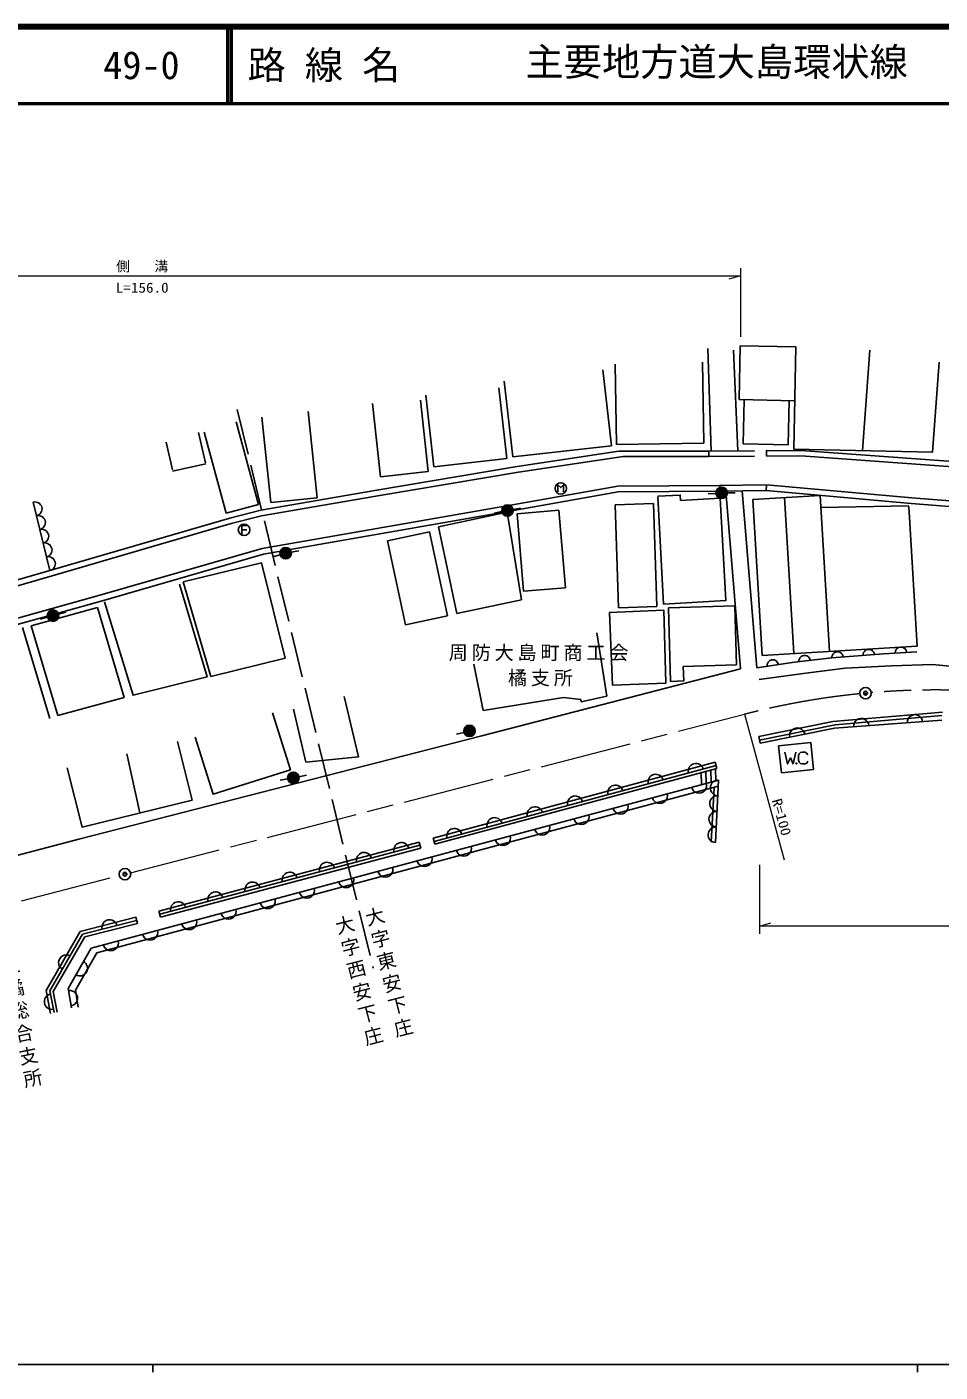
# Model space of a CAD drawing. Units: millimetres, scale not verified. Extents: x 40000 to 680000, y 20000 to 380000.
# Drawn here: x 151532 to 270951, y 204000 to 380000 of the extents above; entities that cross this region are included whole.
import ezdxf
from ezdxf.enums import TextEntityAlignment as Align

# ---------------------------------------------------------------- set-up
doc = ezdxf.new("R2010")
doc.units = ezdxf.units.MM
doc.header["$LTSCALE"] = 1000
doc.header["$PDMODE"] = 32
doc.header["$PDSIZE"] = 500
doc.linetypes.add('CHAIN', pattern=[18.5, 12, -1.5, 3.5, -1.5])
doc.linetypes.add('DASHED', pattern=[7.5, 6, -1.5])
for name, color, linetype, lineweight in [('M-BGD', 7, 'Continuous', 25), ('M-BGD-EXST', 7, 'Continuous', 25), ('M-BMK', 2, 'CHAIN', 13), ('M-BMK-SRVR', 3, 'Continuous', 25), ('M-STR-HTXT', 7, 'Continuous', 13), ('M-TTL', 2, 'Continuous', 140), ('M-TTL-BAND', 7, 'Continuous', 25), ('M-TTL-LINE', 7, 'Continuous', 50)]:
    doc.layers.add(name, color=color, linetype=linetype, lineweight=lineweight)
doc.layers.add('M-BMK-HTXT', color=7, linetype='Continuous')
doc.layers.add('M-TTL-TXT', color=7, linetype='Continuous')
doc.styles.add('@ＭＳ ゴシック', font='')
doc.styles.add('ＭＳ ゴシック', font='')
doc.styles.get('@ＭＳ ゴシック').set_extended_font_data('@MS Gothic')
doc.styles.get('ＭＳ ゴシック').set_extended_font_data('MS Gothic')

msp = doc.modelspace()

# ---------------------------------------------------------------- linework, layer by layer
at = {"layer": 'M-BGD'}
for p, q in [((244668, 331238), (244822, 338290)), ((244822, 338290), (252098, 338130)), ((252098, 338130), (251806, 324764)), ((241021, 324495), (240577, 337908)), ((244494, 324526), (243950, 337727)), ((261756, 337713), (260812, 324567)), ((227973, 325179), (226857, 335128)), ((228462, 335874), (228651, 325344)), ((240063, 325549), (239873, 336149)), ((214274, 323527), (213236, 332757)), ((213954, 333632), (215064, 323731)), ((204012, 321830), (202998, 331155)), ((204759, 322457), (203706, 331818)), ((251944, 331079), (244668, 331238)), ((245310, 331224), (245184, 325439)), ((251094, 325310), (251220, 331095)), ((189502, 318394), (188313, 329675)), ((196739, 330747), (197782, 321153)), ((181812, 317501), (178897, 328323)), ((183448, 317755), (182269, 328942)), ((169725, 325663), (170559, 322030)), ((174873, 322986), (173969, 326919)), ((174732, 326990), (177594, 316365)), ((227973, 325179), (215064, 323731)), ((240063, 325549), (228651, 325344)), ((228945, 324471), (240700, 324493)), ((240700, 324493), (240701, 323793)), ((251094, 325310), (245184, 325439)), ((248245, 324560), (248247, 323860)), ((170578, 321893), (174922, 322835)), ((214274, 323527), (204759, 322457)), ((204012, 321830), (197782, 321153)), ((234021, 318581), (234793, 304491)), ((241640, 318973), (240644, 318889)), ((242168, 319988), (242172, 319239)), ((244840, 296031), (242923, 319250)), ((243137, 319037), (244137, 319037)), ((246983, 296133), (245072, 319281)), ((246484, 318187), (255287, 318707)), ((248194, 319326), (248252, 320075)), ((255287, 318707), (256492, 298295)), ((154546, 308872), (152367, 317825)), ((181812, 317501), (177594, 316365)), ((189502, 318394), (183448, 317755)), ((215109, 316848), (216094, 317023)), ((233472, 317639), (228439, 317471)), ((228439, 317471), (228888, 303995)), ((233472, 317639), (233921, 304163)), ((237013, 318046), (242197, 318330)), ((250618, 318431), (251823, 298020)), ((266874, 317326), (255382, 317105)), ((266877, 317262), (267957, 298972)), ((182461, 311007), (215147, 316745)), ((214340, 316516), (205353, 314612)), ((213633, 316581), (212650, 316399)), ((214340, 316516), (216225, 305031)), ((215626, 316287), (221110, 316753)), ((215626, 316287), (216488, 306156)), ((221972, 306623), (221110, 316753)), ((204172, 313924), (198692, 312754)), ((206518, 302928), (204172, 313924)), ((205353, 314612), (207764, 303238)), ((198692, 312754), (201039, 301759)), ((182227, 309875), (171964, 307387)), ((184648, 310936), (183684, 310667)), ((186109, 311269), (187093, 311444)), ((175574, 295006), (171964, 307387)), ((216488, 306156), (221972, 306623)), ((216225, 305031), (207764, 303238)), ((160772, 304027), (152097, 301642)), ((154222, 302763), (153258, 302497)), ((155668, 303158), (156634, 303420)), ((164270, 292257), (160772, 304027)), ((201039, 301759), (206518, 302928)), ((234831, 303667), (227734, 303380)), ((233921, 304163), (228888, 303995)), ((235094, 294151), (234831, 303667)), ((235439, 304003), (244089, 304253)), ((235718, 294375), (235439, 304003)), ((150967, 301428), (154508, 289515)), ((155587, 289899), (152097, 301642)), ((226083, 300741), (227355, 292447)), ((211186, 290554), (209957, 296603)), ((244840, 296031), (211013, 287228)), ((269961, 296561), (374507, 286653)), ((164270, 292257), (155587, 289899)), ((211186, 290554), (221691, 292259)), ((223965, 292018), (221691, 292259)), ((227355, 292447), (224029, 291701)), ((188017, 283780), (186385, 290750)), ((223965, 292018), (224029, 291701)), ((247235, 287156), (256926, 289118)), ((247331, 286682), (257220, 288684)), ((256926, 289118), (271247, 290355)), ((257131, 288257), (271180, 289280)), ((257220, 288684), (271188, 289891)), ((208691, 287704), (207722, 287455)), ((247235, 287156), (247411, 286289)), ((247411, 286289), (257131, 288257)), ((250193, 282414), (249839, 285939)), ((164601, 284892), (166296, 277154)), ((204677, 273863), (241533, 283786)), ((241533, 283786), (241752, 282991)), ((185632, 281622), (184648, 281447)), ((187106, 281901), (188086, 282098)), ((204799, 273421), (241655, 283345)), ((204896, 273068), (241752, 282991)), ((239756, 280849), (239716, 282443)), ((240334, 282609), (240375, 281015)), ((240953, 282776), (240994, 281181)), ((241572, 282943), (241613, 281347)), ((250193, 282414), (254398, 282837)), ((159942, 259456), (241987, 281447)), ((241410, 280489), (241008, 273333)), ((241987, 281447), (241596, 273283)), ((168781, 264314), (202815, 273353)), ((168893, 263892), (202927, 272931)), ((203031, 272542), (202815, 273353)), ((204677, 273863), (204896, 273068)), ((168996, 263504), (203031, 272542)), ((168781, 264314), (168996, 263504)), ((158492, 261632), (165775, 263505)), ((158820, 261276), (165881, 263092)), ((159114, 260947), (165979, 262712)), ((165979, 262712), (165775, 263505)), ((158492, 261632), (154037, 253929)), ((154542, 253879), (158820, 261276)), ((159114, 260947), (154979, 253798)), ((156948, 254205), (159942, 259456)), ((154608, 250917), (154037, 253929)), ((155078, 251045), (154542, 253879)), ((155488, 251108), (154979, 253798)), ((157365, 251639), (156948, 254205)), ((158232, 251746), (157874, 253956))]:
    msp.add_line(p, q, dxfattribs=at)
at = {"layer": 'M-BGD', "linetype": 'DASHED'}
for p, q in [((179043, 329931), (196807, 256833)), ((240700, 324493), (248245, 324560)), ((240701, 323793), (248247, 323860)), ((242168, 319988), (248252, 320075)), ((242174, 319239), (248194, 319325))]:
    msp.add_line(p, q, dxfattribs=at)
at = {"layer": 'M-BGD'}
for points in [[(270824, 336116), (269980, 324366), (251806, 324764)], [(66727, 264494), (80154, 273594), (95956, 284028), (111628, 293631), (132771, 302601), (154532, 308868), (178067, 315723), (182142, 316771), (197041, 319343), (215659, 322502), (228945, 324471)], [(248245, 324560), (253366, 324536), (275077, 322955), (307533, 320493)], [(248247, 323860), (253339, 323836), (275024, 322257), (307493, 319794)], [(67655, 264202), (80583, 272964), (96256, 283312), (112236, 293078), (133073, 301919), (154822, 308183), (178257, 315008), (182195, 316020), (197171, 318604), (215801, 321765), (229495, 323795), (240701, 323793)], [(81768, 268776), (112304, 288624), (131611, 296842), (140935, 300039), (161050, 305639), (182286, 311769), (215045, 317488), (228809, 319925), (242168, 319988)], [(215147, 316745), (228864, 319176), (242172, 319239)], [(234021, 318589), (236975, 318750), (237013, 318046)], [(248194, 319326), (267175, 317651), (289923, 315858), (301129, 314964), (311915, 314109)], [(248252, 320075), (267259, 318398), (289990, 316605), (301245, 315708), (312003, 314856)], [(242197, 318330), (242930, 304937), (234793, 304491)], [(246484, 318187), (247689, 297776), (267957, 298972)], [(82173, 268145), (112523, 287873), (131863, 296104), (141151, 299289), (161258, 304887), (182461, 311007)], [(175574, 295006), (185301, 297389), (182227, 309875)], [(161670, 304786), (165410, 292559), (175090, 294957), (171475, 307107)], [(227734, 303380), (228119, 293869), (235094, 294151)], [(244089, 304253), (244311, 296539), (237368, 296339)], [(246983, 296133), (251918, 296864), (256790, 297438), (263544, 297964), (267930, 298252)], [(237368, 296339), (237423, 294425), (235718, 294375)], [(247281, 294624), (253377, 295467), (258524, 296114), (264604, 296417), (269961, 296561)], [(193032, 292393), (194882, 284492), (188017, 283780)], [(183654, 290241), (185981, 282814), (175896, 279613), (173542, 287080)], [(105800, 260627), (108086, 261421), (112252, 261377), (123670, 264622), (158300, 273726), (211013, 287228)], [(171221, 286500), (173122, 278821), (158741, 275309), (156801, 283074)], [(249839, 285939), (254044, 286362), (254398, 282837)], [(157874, 253956), (160667, 258855), (241945, 280641)]]:
    msp.add_lwpolyline(points, dxfattribs=at)
for centre, radius in [((242387, 319037), 750), ((242387, 319037), 660), ((242387, 319037), 570), ((242387, 319037), 480), ((242387, 319037), 390), ((242387, 319037), 300), ((242387, 319037), 210), ((242387, 319037), 120), ((242387, 319037), 30), ((185370, 311137), 750), ((185370, 311137), 660), ((185370, 311137), 570), ((185370, 311137), 480), ((185370, 311137), 390), ((185370, 311137), 300), ((185370, 311137), 210), ((185370, 311137), 120), ((185370, 311137), 30), ((154945, 302962), 750), ((154945, 302962), 660), ((154945, 302962), 570), ((154945, 302962), 480), ((154945, 302962), 390), ((154945, 302962), 300), ((154945, 302962), 210), ((154945, 302962), 120), ((154945, 302962), 30), ((209417, 287891), 750), ((209417, 287891), 660), ((209417, 287891), 570), ((209417, 287891), 480), ((209417, 287891), 390), ((209417, 287891), 300), ((209417, 287891), 210), ((209417, 287891), 120), ((209417, 287891), 30), ((186371, 281753), 750), ((186371, 281753), 660), ((186371, 281753), 570), ((186371, 281753), 480), ((186371, 281753), 390), ((186371, 281753), 300), ((186371, 281753), 210), ((186371, 281753), 120), ((186371, 281753), 30)]:
    msp.add_circle(centre, radius, dxfattribs=at)
for centre, radius, start, end in [((152585, 316929), 921, 283.67629, 103.67629), ((153021, 315139), 921, 283.67629, 103.67629), ((153456, 313349), 921, 283.67629, 103.67629), ((153892, 311558), 921, 283.67629, 103.67629), ((154328, 309768), 921, 283.67629, 103.67629), ((253239, 297020), 750, 6.71939, 186.71939), ((257537, 297496), 750, 4.4486, 184.4486), ((261626, 297815), 750, 4.4486, 184.4486), ((265828, 298114), 750, 3.76334, 183.76334), ((249067, 296442), 750, 8.42877, 188.42877), ((260643, 288513), 1000, 4.16166, 184.16166), ((267668, 289024), 1000, 4.16166, 184.16166), ((252271, 287273), 1000, 11.44806, 191.44806), ((239022, 282636), 1000, 15.06935, 195.06935), ((233757, 281218), 1000, 15.06935, 195.06935), ((228492, 279800), 1000, 15.06935, 195.06935), ((239423, 280760), 1000, 195.00472, 15.00472), ((241938, 280426), 1022, 87.26042, 267.26042), ((223227, 278383), 1000, 15.06935, 195.06935), ((229167, 278011), 1000, 195.00472, 15.00472), ((234295, 279385), 1000, 195.00472, 15.00472), ((241840, 278385), 1022, 87.26042, 267.26042), ((212697, 275548), 1000, 15.06935, 195.06935), ((217962, 276965), 1000, 15.06935, 195.06935), ((224039, 276636), 1000, 195.00472, 15.00472), ((241742, 276344), 1022, 87.26042, 267.26042), ((207431, 274130), 1000, 15.06935, 195.06935), ((218912, 275262), 1000, 195.00472, 15.00472), ((241645, 274303), 1022, 87.26042, 267.26042), ((200496, 272285), 1000, 14.87337, 194.87337), ((213784, 273887), 1000, 195.00472, 15.00472), ((195634, 270994), 1000, 14.87337, 194.87337), ((203528, 271139), 1000, 195.00472, 15.00472), ((208656, 272513), 1000, 195.00472, 15.00472), ((185910, 268412), 1000, 14.87337, 194.87337), ((190772, 269703), 1000, 14.87337, 194.87337), ((198401, 269764), 1000, 195.00472, 15.00472), ((181048, 267120), 1000, 14.87337, 194.87337), ((193273, 268390), 1000, 195.00472, 15.00472), ((176186, 265829), 1000, 14.87337, 194.87337), ((183017, 265641), 1000, 195.00472, 15.00472), ((188145, 267015), 1000, 195.00472, 15.00472), ((171324, 264538), 1000, 14.87337, 194.87337), ((177890, 264266), 1000, 195.00472, 15.00472), ((162350, 262184), 1000, 14.42163, 194.42163), ((172762, 262892), 1000, 195.00472, 15.00472), ((167634, 261518), 1000, 195.00472, 15.00472), ((162506, 260143), 1000, 195.00472, 15.00472), ((156681, 257577), 1000, 59.95606, 239.95606), ((158445, 256831), 1000, 240.30766, 60.30766), ((154810, 252462), 1000, 100.7211, 280.7211), ((157157, 252922), 1000, 279.21894, 99.21894)]:
    msp.add_arc(centre, radius, start, end, dxfattribs=at)
at = {"layer": 'M-BGD-EXST'}
for p, q in [((179629, 314744), (179629, 313604)), ((179629, 314744), (180319, 314744)), ((179629, 314204), (180289, 314204))]:
    msp.add_line(p, q, dxfattribs=at)
for points in [[(220983, 319167), (220983, 320067), (221343, 319737), (221703, 320067), (221703, 319167)], [(250656, 285131), (251016, 283571), (251376, 284351), (251736, 283571), (252096, 285131)], [(253656, 284771), (253536, 284951), (253296, 285131), (252936, 285131), (252696, 285071), (252516, 284891), (252456, 284711), (252456, 284051), (252516, 283811), (252696, 283631), (252936, 283571), (253296, 283571), (253536, 283691), (253656, 283931)]]:
    msp.add_lwpolyline(points, dxfattribs=at)
for centre, radius in [((221343, 319617), 750), ((214371, 316717), 750), ((214371, 316717), 660), ((214371, 316717), 570), ((214371, 316717), 480), ((214371, 316717), 390), ((214371, 316717), 300), ((214371, 316717), 210), ((214371, 316717), 120), ((214371, 316717), 30), ((179929, 314204), 750), ((252156, 283631), 60)]:
    msp.add_circle(centre, radius, dxfattribs=at)
at = {"layer": 'M-BMK'}
for p, q in [((165076, 269339), (245389, 290071)), ((114993, 256411), (163624, 268964))]:
    msp.add_line(p, q, dxfattribs=at)
for start, end in [(95.69326, 104.47433), (84.11553, 94.83382)]:
    msp.add_arc((270383, 193245), 100000, start, end, dxfattribs=at)
at = {"layer": 'M-BMK-SRVR'}
for centre in [(261210, 292823), (164350, 269152)]:
    msp.add_circle(centre, 750, dxfattribs=at)
for p in [(261210, 292823), (164350, 269152)]:
    msp.add_point(p, dxfattribs=at)
at = {"layer": 'M-STR-HTXT'}
for p, q in [((88362, 347434), (244840, 347434)), ((244840, 347434), (243340, 347014)), ((244840, 348434), (244840, 339434)), ((245389, 290071), (250573, 271015)), ((247331, 270353), (247331, 261353)), ((247331, 262353), (248831, 262773)), ((339748, 262353), (247331, 262353))]:
    msp.add_line(p, q, dxfattribs=at)
at = {"layer": 'M-TTL'}
msp.add_line((680000, 380000), (40000, 380000), dxfattribs=at)
at = {"layer": 'M-TTL-BAND'}
for p, q in [((40000, 205000), (579000, 205000)), ((168000, 205000), (168000, 204000)), ((268000, 205000), (268000, 204000))]:
    msp.add_line(p, q, dxfattribs=at)
at = {"layer": 'M-TTL-LINE'}
for p, q in [((177750, 380000), (177750, 370000)), ((178250, 380000), (178250, 370000)), ((40000, 370000), (680000, 370000))]:
    msp.add_line(p, q, dxfattribs=at)

# ---------------------------------------------------------------- texts
at = {"layer": 'M-BMK-HTXT', "char_height": 1833, "attachment_point": 7, "style": 'ＭＳ ゴシック'}
for s, insert in [('\\T1.2;周防大島町商工会', (206694, 297005)), ('\\T1.2;橘支所', (214429, 293708))]:
    msp.add_mtext(s, dxfattribs=dict(at, insert=insert))
at = {"layer": 'M-BMK-HTXT', "char_height": 1833, "attachment_point": 7, "style": '@ＭＳ ゴシック'}
for s, insert, rotation in [('\\T1.2;大字東安下庄', (195604, 264559), 284.3), ('\\T1.2;大字西安下庄', (191685, 263463), 284.3), ('\\T1.2;至橘総合支所', (147918, 258167), 281.4)]:
    msp.add_mtext(s, dxfattribs=dict(at, insert=insert, rotation=rotation))
at = {"layer": 'M-STR-HTXT', "style": 'ＭＳ ゴシック', "width": 1.1}
msp.add_text('L=156.0', height=1320, dxfattribs=at).set_placement((163151, 344827), align=Align.BOTTOM_LEFT)
msp.add_text('R=100', height=1320, rotation=285.3, dxfattribs=at).set_placement((248550, 278717), align=Align.BOTTOM_LEFT)
at = {"layer": 'M-STR-HTXT', "insert": (163201, 347876), "char_height": 1320, "attachment_point": 7, "style": 'ＭＳ ゴシック'}
msp.add_mtext('\\T2.78;側溝', dxfattribs=at)
at = {"layer": 'M-TTL-TXT', "style": 'ＭＳ ゴシック'}
for s, p in [('49-0', (161521, 375000)), ('路 線 名', (180380, 375000))]:
    msp.add_text(s, height=3666, dxfattribs=at).set_placement(p, align=Align.MIDDLE_LEFT)
msp.add_text('主要地方道大島環状線', height=3666, dxfattribs=at).set_placement((216734, 372500), align=Align.BOTTOM_LEFT)

doc.saveas('drawing.dxf')
